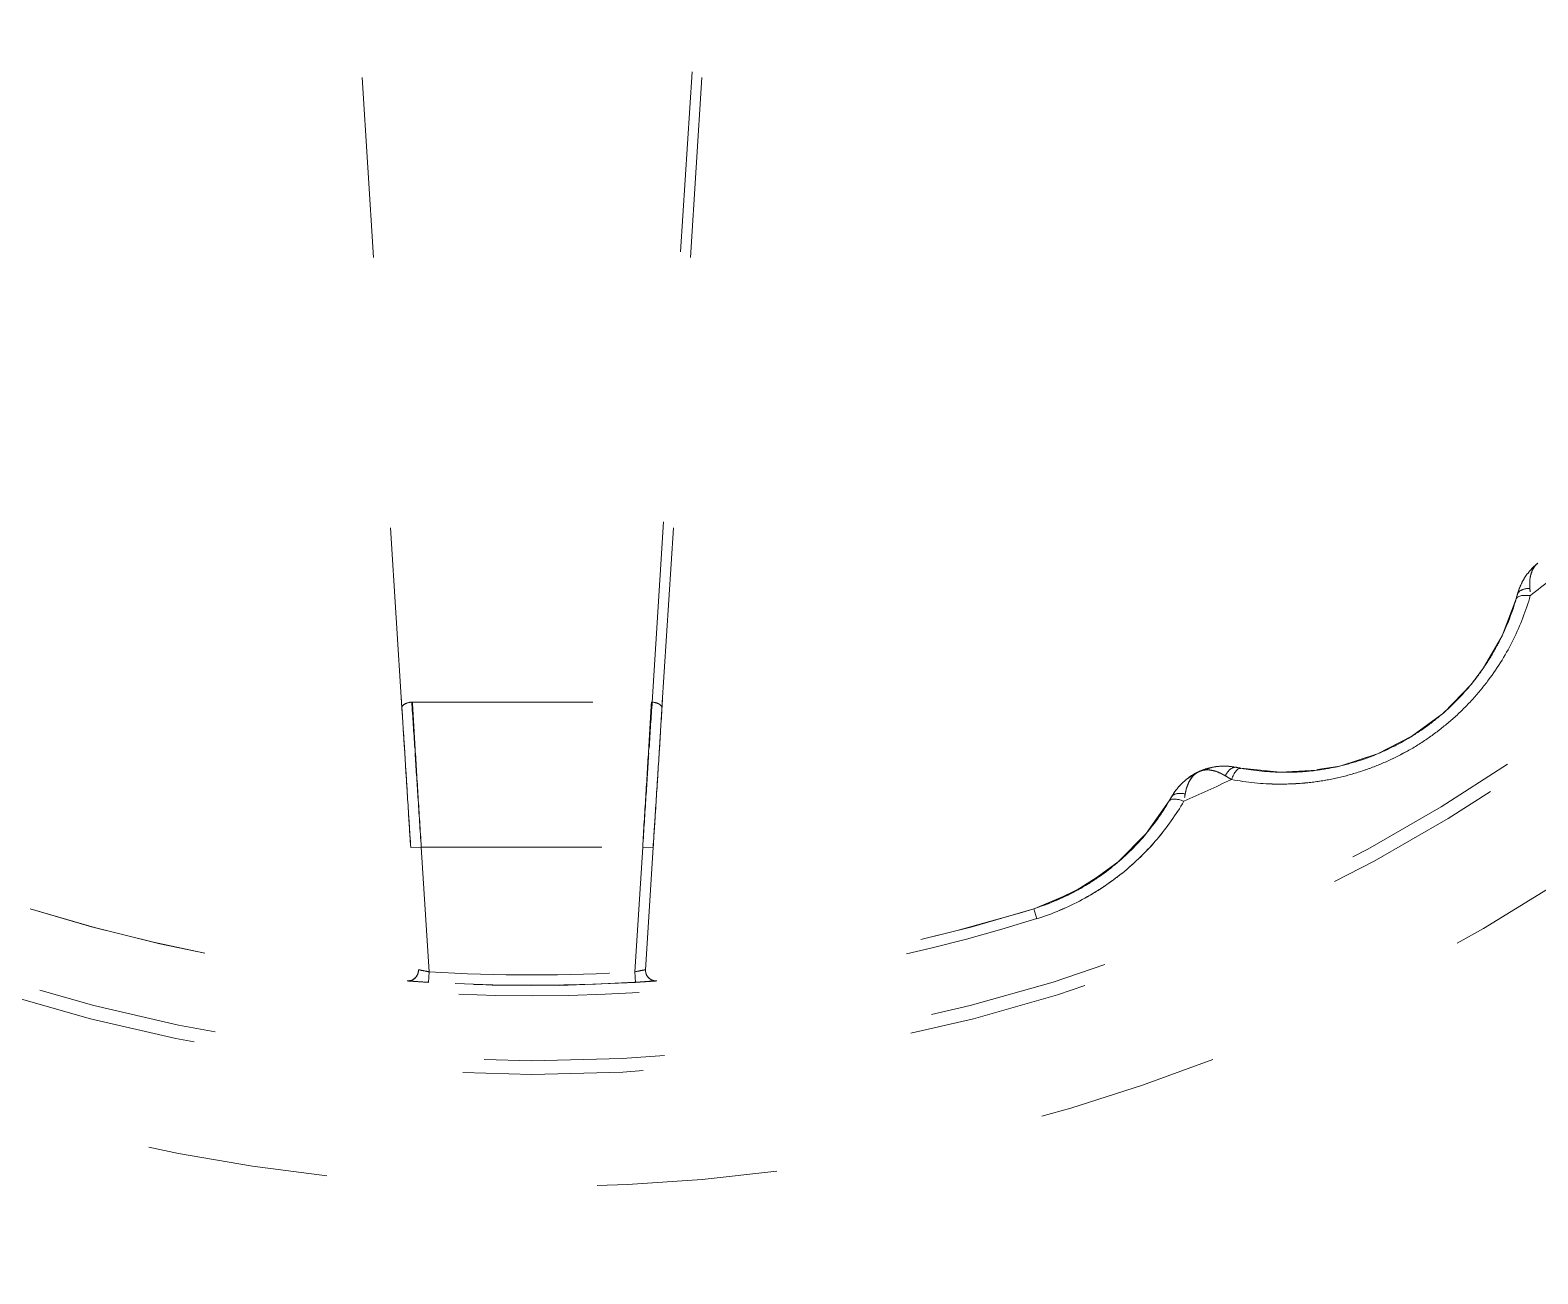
# Model space of a CAD drawing. Extents: x -3450 to 27857, y -1288 to 11880.
# Drawn here: x 1061.26 to 1072.77, y 1129.79 to 1139.28 of the extents above; entities that cross this region are included whole.
import ezdxf

# ---------------------------------------------------------------- set-up
doc = ezdxf.new("R2010")
doc.units = 0
doc.linetypes.add('188K-SM-03-F20-MECH-EQ-Y2257103$0$XFM7Q20PCW-200K$0$ACAD_ISO03W100', pattern=[30, 12, -18])
doc.layers.add('188K-SM-03-F20-MECH-EQ-Y2257103$0$XFM7Q20PCW-200K$0$PCW EQ (FUTURE)', color=252, linetype='188K-SM-03-F20-MECH-EQ-Y2257103$0$XFM7Q20PCW-200K$0$ACAD_ISO03W100', lineweight=9)

# ---------------------------------------------------------------- blocks, each defined once
blk = doc.blocks.new('188K-SM-03-F20-MECH-EQ-Y2257103$0$XFM7Q20PCW-200K$0$漢唐美光 8NHV4A-10FDA-NC150-M - 漢唐美光 8NHV4A-10FDA-NC150-M-V1107-CUB_L40')
for p, q in [((-534.8, -183.07), (-537.75, -136.34)), ((-518.15, -182.69), (-515.2, -135.96)), ((-517.5, -183.07), (-514.55, -136.34)), ((-460.61, -175.53), (-460.69, -175.83)), ((-462.86, -180.42), (-463.67, -181.49)), ((-534.1, -182.69), (-518.2, -182.69)), ((-482.62, -187.82), (-481.78, -187.31)), ((-480.84, -187.01), (-481.78, -187.31)), ((-479, -187.09), (-479.31, -187.03)), ((-473.93, -187.22), (-472.6, -186.99)), ((-483.61, -188.99), (-483.76, -189.26)), ((-483.61, -188.99), (-483.76, -189.26)), ((-533.51, -192.33), (-534.21, -192.37)), ((-533.51, -192.33), (-532.99, -200.63)), ((-533.51, -192.33), (-518.78, -192.33)), ((-519.31, -200.63), (-518.78, -192.33)), ((-518.09, -192.37), (-518.78, -192.33)), ((-518.6, -200.49), (-518.09, -192.37)), ((-487.01, -193.19), (-487.9, -193.92)), ((-492.78, -196.43), (-492.57, -197.1)), ((-533.03, -201.33), (-532.99, -200.63)), ((-519.31, -200.63), (-519.27, -201.33))]:
    blk.add_line(p, q)
at = {"flags": 128}
for points in [[(-401.15, -89.94), (-401.25, -94.94), (-401.55, -99.93), (-402.05, -104.91), (-402.75, -109.86), (-403.64, -114.78), (-404.73, -119.66), (-406.02, -124.49), (-407.49, -129.26), (-409.16, -133.98), (-411.02, -138.62), (-413.06, -143.19), (-415.27, -147.67), (-417.67, -152.05), (-420.24, -156.34), (-422.98, -160.52), (-425.89, -164.59), (-428.95, -168.54), (-432.17, -172.37), (-435.54, -176.06), (-439.06, -179.61), (-442.72, -183.02), (-446.51, -186.29), (-450.42, -189.39), (-454.46, -192.34), (-458.61, -195.13), (-462.87, -197.74), (-467.23, -200.19), (-471.69, -202.46), (-476.23, -204.54), (-480.85, -206.45), (-485.55, -208.17), (-490.31, -209.7), (-495.13, -211.03), (-499.99, -212.18), (-504.9, -213.12), (-509.85, -213.88), (-514.82, -214.43), (-519.8, -214.78), (-524.8, -214.94), (-529.8, -214.89), (-534.79, -214.64), (-539.77, -214.2), (-544.73, -213.55), (-549.66, -212.71), (-554.55, -211.67), (-559.39, -210.44), (-564.19, -209.02), (-568.92, -207.4), (-573.58, -205.6), (-578.17, -203.61), (-582.67, -201.43), (-587.08, -199.09), (-591.4, -196.56), (-595.61, -193.87), (-599.71, -191.01), (-603.69, -187.98), (-607.55, -184.8), (-611.28, -181.47), (-614.87, -177.99), (-618.32, -174.38), (-621.63, -170.62), (-624.78, -166.74), (-627.77, -162.73), (-630.6, -158.61), (-633.26, -154.38), (-635.75, -150.05), (-638.07, -145.62), (-640.2, -141.1), (-642.16, -136.49), (-643.93, -131.82), (-645.51, -127.07), (-646.9, -122.27), (-648.09, -117.42), (-649.09, -112.52), (-649.9, -107.58), (-650.5, -102.62), (-650.91, -97.64), (-651.12, -92.64), (-651.15, -89.94)], [(-460.69, -175.83), (-461.63, -178.29), (-462.86, -180.42)], [(-463.67, -181.49), (-465.51, -183.4), (-467.62, -184.96), (-469.92, -186.14), (-472.42, -186.95), (-474.97, -187.33), (-477.57, -187.29), (-479, -187.09)], [(-479, -187.09), (-476.38, -187.36), (-473.93, -187.22)], [(-483.76, -189.26), (-485.29, -191.43), (-487.15, -193.32), (-489.29, -194.86), (-491.66, -196.04), (-492.78, -196.43)], [(-483.76, -189.26), (-485.28, -191.41), (-487.01, -193.19)], [(-487.9, -193.92), (-490.13, -195.34), (-492.54, -196.36), (-492.78, -196.43)], [(-559.52, -196.43), (-555.24, -197.68), (-550.9, -198.76), (-546.53, -199.66), (-542.13, -200.39), (-537.7, -200.94), (-533.25, -201.31), (-528.79, -201.51), (-524.33, -201.53), (-519.87, -201.36), (-515.42, -201.02), (-510.98, -200.5), (-506.57, -199.81), (-502.2, -198.94), (-497.86, -197.89), (-493.56, -196.68), (-492.78, -196.43)], [(-533.7, -200.62), (-533.74, -200.76), (-533.79, -200.88), (-533.87, -200.99), (-533.97, -201.09), (-534.09, -201.16), (-534.18, -201.2), (-534.33, -201.23), (-534.45, -201.23)], [(-519.27, -201.33), (-523.73, -201.51), (-528.19, -201.52), (-532.65, -201.35), (-533.03, -201.33)], [(-517.85, -201.23), (-517.98, -201.23), (-518.12, -201.2), (-518.24, -201.14), (-518.36, -201.06), (-518.45, -200.97), (-518.52, -200.85), (-518.56, -200.76), (-518.6, -200.61)]]:
    blk.add_lwpolyline(points, dxfattribs=at)
blk.add_circle((-526.15, -89.94), 379.98)
for centre, radius, start, end in [((-526.15, -89.94), 117.51, 180, 0), ((-526.15, -89.94), 116.61, 180, 0), ((-526.15, -89.94), 108.39, 307.7796, 309.6204), ((-526.15, -89.94), 108.39, 293.5796, 295.4204), ((-526.15, -89.94), 111.6, 252.6, 287.4), ((-526.15, -89.94), 112.29, 267.5143, 287.4), ((-534.4, -200.53), 0.7, 265.7341, 3.6127), ((-517.9, -200.53), 0.7, 176.3873, 274.2659), ((-526.15, -89.94), 110.9, 266.4637, 273.5363)]:
    blk.add_arc(centre, radius, start, end)
for centre, major_axis, ratio, start_param, end_param in [((-459.25, -176.25), (-1.44, 0.42), 0.34988, 5.160933, 6.283185), ((-534.1, -183.03), (0.699, 0.044), 0.481025, 1.540435, 3.141593), ((-518.2, -183.03), (-0.699, 0.044), 0.481025, 3.141593, 4.74275), ((-479.28, -188.57), (0.28, 1.47), 0.34988, 0, 1.122252), ((-482.47, -190.02), (-1.29, 0.76), 0.34988, 5.160933, 6.283185)]:
    blk.add_ellipse(centre, major_axis=major_axis, ratio=ratio, start_param=start_param, end_param=end_param)
for points in [[(-460.61, -175.53), (-460.55, -175.32), (-460.4, -174.91), (-460.1, -174.35), (-459.71, -173.86), (-459.41, -173.58), (-459.25, -173.45)], [(-459.25, -173.45), (-459.57, -173.71), (-460.14, -174.32), (-460.49, -175.1), (-460.61, -175.53)], [(-459.25, -173.45), (-459.45, -173.61), (-459.75, -174.06), (-459.81, -174.74), (-459.78, -175.13)], [(-459.78, -175.13), (-459.79, -174.93), (-459.8, -174.57), (-459.7, -174.11), (-459.52, -173.72), (-459.35, -173.53), (-459.25, -173.45)], [(-459.78, -175.13), (-459.99, -175.13), (-460.39, -175.21), (-460.58, -175.42), (-460.61, -175.53)], [(-459.76, -175.36), (-459.77, -175.28), (-459.77, -175.2), (-459.78, -175.13)], [(-459.78, -175.13), (-459.77, -175.2), (-459.77, -175.28), (-459.76, -175.36)], [(-459.75, -175.61), (-460.03, -176.6), (-460.4, -177.57), (-460.87, -178.51)], [(-460.61, -175.53), (-460.62, -175.58), (-460.65, -175.68), (-460.68, -175.78), (-460.69, -175.83)], [(-460.87, -178.51), (-461.33, -179.45), (-461.88, -180.36), (-462.53, -181.22)], [(-462.53, -181.22), (-462.85, -181.65), (-463.53, -182.48), (-464.3, -183.25), (-464.7, -183.62)], [(-534.21, -192.37), (-534.29, -191.21), (-534.43, -188.9), (-534.64, -185.53), (-534.78, -183.41), (-534.84, -182.4)], [(-517.46, -182.4), (-517.52, -183.41), (-517.65, -185.53), (-517.87, -188.9), (-518.01, -191.21), (-518.09, -192.37)], [(-534.8, -183.07), (-534.74, -184.02), (-534.61, -185.99), (-534.42, -189.14), (-534.28, -191.29), (-534.21, -192.37)], [(-534.14, -182.69), (-534.08, -183.67), (-534.01, -184.69), (-533.94, -185.75)], [(-533.51, -192.33), (-533.58, -191.21), (-533.72, -188.98), (-533.92, -185.72), (-534.04, -183.67), (-534.1, -182.69)], [(-518.2, -182.69), (-518.26, -183.67), (-518.38, -185.72), (-518.58, -188.98), (-518.72, -191.21), (-518.78, -192.33)], [(-518.35, -185.75), (-518.29, -184.69), (-518.22, -183.67), (-518.15, -182.69)], [(-518.09, -192.37), (-518.02, -191.29), (-517.88, -189.14), (-517.68, -185.99), (-517.56, -184.02), (-517.5, -183.07)], [(-464.7, -183.62), (-465.1, -183.98), (-465.94, -184.68), (-466.84, -185.3), (-467.31, -185.59)], [(-467.31, -185.59), (-467.77, -185.87), (-468.73, -186.4), (-469.73, -186.83), (-470.24, -187.03)], [(-483.61, -188.99), (-483.5, -188.8), (-483.26, -188.44), (-482.82, -187.98), (-482.32, -187.59), (-481.96, -187.39), (-481.78, -187.31)], [(-481.78, -187.31), (-482.15, -187.48), (-482.85, -187.94), (-483.39, -188.61), (-483.61, -188.99)], [(-482.7, -188.8), (-482.67, -188.62), (-482.58, -188.27), (-482.38, -187.84), (-482.11, -187.51), (-481.9, -187.36), (-481.78, -187.31)], [(-481.78, -187.31), (-482.01, -187.42), (-482.41, -187.78), (-482.64, -188.42), (-482.7, -188.8)], [(-481.78, -187.31), (-481.4, -187.14), (-480.6, -186.91), (-479.74, -186.94), (-479.31, -187.03)], [(-479.31, -187.03), (-479.52, -186.99), (-479.95, -186.94), (-480.59, -186.96), (-481.2, -187.08), (-481.59, -187.22), (-481.78, -187.31)], [(-481.78, -187.31), (-481.54, -187.2), (-481.01, -187.14), (-480.37, -187.39), (-480.04, -187.59)], [(-480.04, -187.59), (-480.21, -187.49), (-480.53, -187.33), (-480.98, -187.2), (-481.41, -187.19), (-481.66, -187.26), (-481.78, -187.31)], [(-479.31, -187.03), (-479.42, -187.01), (-479.69, -187.08), (-479.94, -187.4), (-480.04, -187.59)], [(-479.31, -187.03), (-479.26, -187.04), (-479.16, -187.06), (-479.05, -187.08), (-479, -187.09)], [(-470.24, -187.03), (-470.75, -187.22), (-471.79, -187.56), (-472.84, -187.79), (-473.36, -187.89)], [(-480.04, -187.59), (-479.97, -187.63), (-479.84, -187.71), (-479.7, -187.8), (-479.62, -187.84)], [(-476.53, -188.15), (-477.58, -188.14), (-478.62, -188.03), (-479.62, -187.84)], [(-473.36, -187.89), (-473.89, -187.98), (-474.95, -188.11), (-476.01, -188.15), (-476.53, -188.15)], [(-483.76, -189.26), (-484.24, -190.07), (-485.34, -191.62), (-487.44, -193.68), (-489.94, -195.34), (-491.81, -196.13), (-492.78, -196.43)], [(-492.57, -197.1), (-491.53, -196.77), (-489.5, -195.91), (-486.79, -194.11), (-484.5, -191.87), (-483.31, -190.17), (-482.79, -189.29)], [(-482.79, -189.29), (-483.3, -190.17), (-483.91, -191.02), (-484.59, -191.82)], [(-483.76, -189.26), (-483.73, -189.22), (-483.68, -189.12), (-483.63, -189.04), (-483.61, -188.99)], [(-482.7, -188.8), (-482.91, -188.76), (-483.32, -188.74), (-483.55, -188.89), (-483.61, -188.99)], [(-482.74, -189.04), (-482.73, -188.96), (-482.72, -188.88), (-482.7, -188.8)], [(-482.7, -188.8), (-482.72, -188.88), (-482.73, -188.96), (-482.74, -189.04)], [(-484.85, -192.12), (-485.46, -192.8), (-486.13, -193.45), (-486.86, -194.04)], [(-486.86, -194.04), (-487.28, -194.37), (-488.15, -195.02), (-489.08, -195.57), (-489.56, -195.83)], [(-489.56, -195.83), (-490.51, -196.34), (-491.52, -196.77), (-492.57, -197.1)], [(-532.99, -200.63), (-533.18, -200.59), (-533.53, -200.52), (-533.7, -200.49), (-533.7, -200.49)], [(-518.6, -200.49), (-518.6, -200.49), (-518.77, -200.52), (-519.12, -200.59), (-519.31, -200.63)]]:
    blk.add_open_spline(points, degree=3)
for points, knots in [([(-479.62, -187.84), (-478.62, -188.03), (-476.54, -188.24), (-473.89, -188.03), (-471.78, -187.56), (-470.24, -187.05), (-468.73, -186.4), (-467.3, -185.61), (-465.94, -184.68), (-464.68, -183.63), (-463.53, -182.48), (-462.5, -181.23), (-461.61, -179.91), (-460.59, -178.05), (-460.03, -176.59), (-459.75, -175.61)], [-1, -1, -1, -1, -0.875, -0.75, -0.6875, -0.625, -0.5625, -0.5, -0.4375, -0.375, -0.3125, -0.25, -0.1875, -0.125, 0, 0, 0, 0]), ([(-479, -187.09), (-478.09, -187.26), (-476.66, -187.4), (-474.72, -187.33), (-473.26, -187.14), (-471.81, -186.81), (-470.38, -186.35), (-468.99, -185.74), (-467.66, -185.01), (-466.41, -184.16), (-465.24, -183.19), (-464.19, -182.13), (-462.29, -179.82), (-461.21, -177.62), (-460.69, -175.83)], [-1, -1, -1, -1, -0.875, -0.8125, -0.75, -0.6875, -0.625, -0.5625, -0.5, -0.4375, -0.375, -0.3125, -0.25, 0, 0, 0, 0]), ([(-460.69, -175.83), (-460.95, -176.72), (-461.47, -178.06), (-462.41, -179.76), (-463.24, -180.98), (-464.18, -182.12), (-465.25, -183.19), (-466.41, -184.16), (-467.66, -185.01), (-468.99, -185.75), (-470.38, -186.35), (-471.8, -186.81), (-474.72, -187.47), (-477.17, -187.44), (-479, -187.09)], [-1, -1, -1, -1, -0.875, -0.8125, -0.75, -0.6875, -0.625, -0.5625, -0.5, -0.4375, -0.375, -0.3125, -0.25, 0, 0, 0, 0]), ([(-533.92, -186.09), (-533.86, -187.04), (-533.72, -189.1), (-533.59, -191.21), (-533.51, -192.33)], [-0.6312087, -0.6312087, -0.6312087, -0.6312087, -0.3333333, 0, 0, 0, 0]), ([(-518.78, -192.33), (-518.71, -191.21), (-518.57, -189.1), (-518.44, -187.04), (-518.38, -186.09)], [-1, -1, -1, -1, -0.6666667, -0.3687913, -0.3687913, -0.3687913, -0.3687913]), ([(-492.78, -196.43), (-491.8, -196.13), (-490.41, -195.54), (-488.69, -194.51), (-487.09, -193.33), (-485.34, -191.62), (-484.23, -190.07), (-483.76, -189.26)], [-1, -1, -1, -1, -0.75, -0.625, -0.5, -0.25, 0, 0, 0, 0]), ([(-534.45, -201.23), (-534.45, -201.23), (-534.34, -201.24), (-534.04, -201.26), (-533.64, -201.29), (-533.28, -201.31), (-533.03, -201.33)], [-1, -1, -1, -1, -0.666667, -0.5, -0.333333, 0, 0, 0, 0]), ([(-519.27, -201.33), (-519.02, -201.31), (-518.65, -201.29), (-518.26, -201.26), (-517.95, -201.24), (-517.85, -201.23), (-517.85, -201.23)], [-1, -1, -1, -1, -0.666667, -0.5, -0.333333, 0, 0, 0, 0])]:
    blk.add_open_spline(points, degree=3, knots=knots)
blk = doc.blocks.new('188K-SM-03-F20-MECH-EQ-Y2257103')
at = {"layer": '188K-SM-03-F20-MECH-EQ-Y2257103$0$XFM7Q20PCW-200K$0$PCW EQ (FUTURE)', "xscale": 0.1147234346767911, "yscale": 0.1147234346767911, "zscale": 0.1147234346767911}
blk.add_blockref('188K-SM-03-F20-MECH-EQ-Y2257103$0$XFM7Q20PCW-200K$0$漢唐美光 8NHV4A-10FDA-NC150-M - 漢唐美光 8NHV4A-10FDA-NC150-M-V1107-CUB_L40', (1125.452, 1155.115), dxfattribs=at)

msp = doc.modelspace()

# ---------------------------------------------------------------- block references
msp.add_blockref('188K-SM-03-F20-MECH-EQ-Y2257103', (0, 0))

doc.saveas('drawing.dxf')
